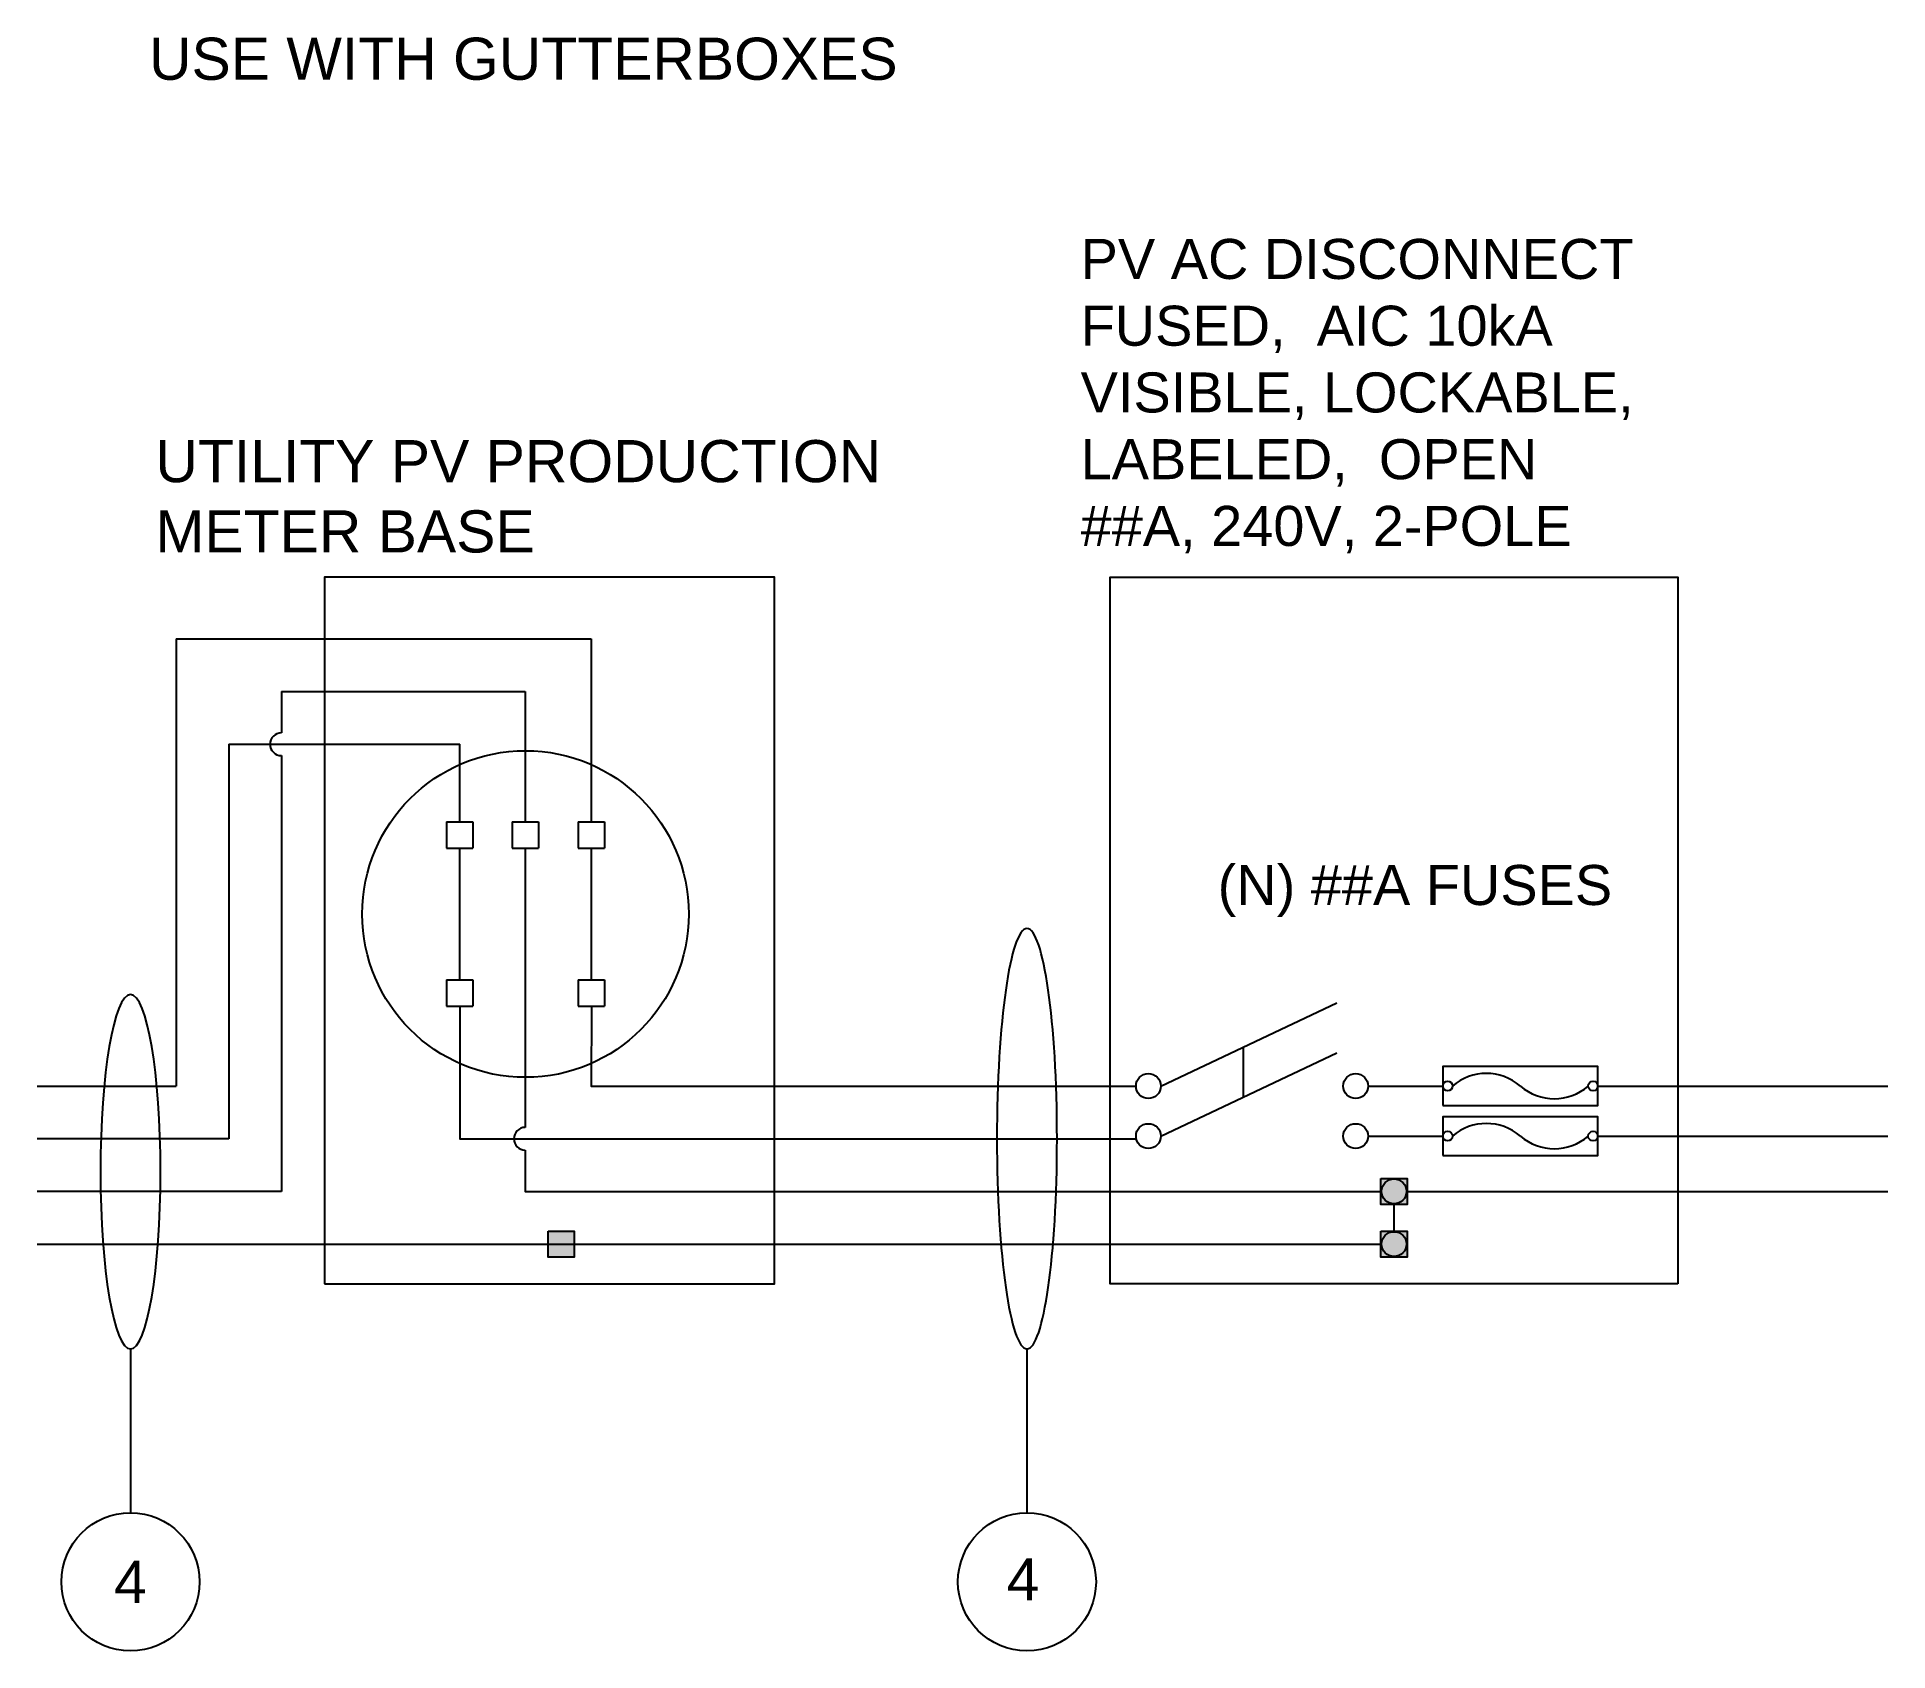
# Model space of a CAD drawing. Header units: inches. Extents: x 283.3 to 318.5, y 6.7 to 99.1.
# Drawn here: x 283.34 to 318.49, y 6.68 to 37.32 of the extents above; entities outside this region: 1.
import ezdxf

# ---------------------------------------------------------------- set-up
doc = ezdxf.new("R2010")
doc.units = ezdxf.units.IN
doc.header["$MEASUREMENT"] = 0
doc.layers.add('Ground', color=3, linetype='Continuous')
doc.layers.add('Hidden', color=1, linetype='Continuous', lineweight=25, plot=False)
doc.layers.add('wirecallout', color=4, linetype='Continuous', lineweight=25)
doc.styles.get("Standard").update_dxf_attribs({"font": 'arial.ttf'})

# ---------------------------------------------------------------- blocks, each defined once
blk = doc.blocks.new('*T21')
at = {"color": 0, "linetype": 'ByBlock', "lineweight": -2, "transparency": 16777216}
for p, q in [((0, 0), (8.467, 0)), ((0, 0), (0, -4.497)), ((4.233, 0), (4.233, -4.497)), ((8.467, 0), (8.467, -4.497)), ((0, -1.348), (8.467, -1.348)), ((0, -2.697), (8.467, -2.697)), ((0, -4.497), (8.467, -4.497))]:
    blk.add_line(p, q, dxfattribs=at)
at = {"color": 0, "transparency": 16777216, "char_height": 0.55556, "width": 3.63333}
for s, insert, attachment_point in [('{\\fCalibri|b0|i0|c0;AC DISCO', (0.3, -1.048), 7), ('{\\fCalibri|b0|i0|c0;', (8.167, -1.048), 9), ('{\\fCalibri|b0|i0|c0;PV BREAK', (0.3, -2.397), 7), ('{\\fCalibri|b0|i0|c0;', (4.533, -2.397), 7)]:
    blk.add_mtext(s, dxfattribs=dict(at, insert=insert, attachment_point=attachment_point))

msp = doc.modelspace()

# ---------------------------------------------------------------- hatches: boundary and pattern name
h = msp.add_hatch(color=256)
h.dxf.hatch_style = 1
h.paths.add_polyline_path([(309.362, 15.654), (308.866, 15.654), (308.866, 15.406), (309.362, 15.406)])
h.paths.add_polyline_path([(309.362, 15.406), (308.866, 15.406), (308.866, 15.158), (309.362, 15.158)])
h = msp.add_hatch(color=256)
h.dxf.hatch_style = 1
h.paths.add_polyline_path([(293.544, 14.654), (293.048, 14.654), (293.048, 14.406), (293.544, 14.406)])
h.paths.add_polyline_path([(293.544, 14.406), (293.048, 14.406), (293.048, 14.158), (293.544, 14.158)])
h = msp.add_hatch(color=256)
h.dxf.hatch_style = 1
h.paths.add_polyline_path([(309.362, 14.654), (308.866, 14.654), (308.866, 14.406), (309.362, 14.406)])
h.paths.add_polyline_path([(309.362, 14.406), (308.866, 14.406), (308.866, 14.158), (309.362, 14.158)])

# ---------------------------------------------------------------- linework, layer by layer
for p, q in [((285.983, 25.894), (293.869, 25.894)), ((285.983, 25.894), (285.983, 17.406)), ((293.869, 25.894), (293.869, 22.422)), ((287.983, 24.894), (287.983, 24.109)), ((287.983, 24.894), (292.615, 24.894)), ((292.615, 24.894), (292.615, 22.422)), ((286.983, 23.894), (286.983, 16.406)), ((286.983, 23.894), (291.369, 23.894)), ((287.983, 23.679), (287.983, 15.406)), ((291.369, 22.422), (291.369, 23.894)), ((291.119, 22.422), (291.119, 21.922)), ((291.119, 22.422), (291.619, 22.422)), ((291.619, 22.422), (291.619, 21.922)), ((292.366, 22.422), (292.366, 21.922)), ((292.366, 22.422), (292.866, 22.422)), ((292.866, 22.422), (292.866, 21.922)), ((293.619, 22.422), (293.619, 21.922)), ((293.619, 22.422), (294.119, 22.422)), ((294.119, 22.422), (294.119, 21.922)), ((291.119, 21.922), (291.619, 21.922)), ((291.369, 19.422), (291.369, 21.922)), ((292.366, 21.922), (292.866, 21.922)), ((292.615, 21.922), (292.615, 18.628)), ((293.619, 21.922), (294.119, 21.922)), ((293.869, 21.922), (293.869, 21.41)), ((293.869, 21.922), (293.869, 19.422)), ((291.119, 19.422), (291.119, 18.922)), ((291.119, 19.422), (291.619, 19.422)), ((291.619, 19.422), (291.619, 18.922)), ((293.619, 19.422), (293.619, 18.922)), ((293.619, 19.422), (294.119, 19.422)), ((294.119, 19.422), (294.119, 18.922)), ((304.686, 17.406), (308.03, 18.988)), ((291.119, 18.922), (291.619, 18.922)), ((293.619, 18.922), (294.119, 18.922)), ((292.615, 18.628), (292.615, 16.621)), ((304.686, 16.456), (308.03, 18.038)), ((306.251, 18.146), (306.251, 17.196)), ((283.342, 17.406), (285.983, 17.406)), ((308.621, 17.406), (310.04, 17.406)), ((312.987, 17.406), (318.495, 17.406)), ((286.983, 16.406), (283.342, 16.406)), ((308.621, 16.456), (310.04, 16.456)), ((312.987, 16.456), (318.495, 16.456)), ((287.983, 15.406), (283.342, 15.406)), ((309.114, 14.642), (309.114, 15.17)), ((285.117, 12.416), (285.117, 9.305)), ((302.143, 12.416), (302.143, 9.305))]:
    msp.add_line(p, q)
for points in [[(288.802, 13.653), (297.346, 13.653), (297.346, 27.069), (288.802, 27.069)], [(314.507, 13.653), (303.721, 13.653), (303.721, 27.069), (314.507, 27.069)], [(310.04, 17.037), (312.987, 17.037), (312.987, 17.775), (310.04, 17.775)], [(310.04, 16.087), (312.987, 16.087), (312.987, 16.825), (310.04, 16.825)], [(308.866, 15.654), (309.362, 15.654), (309.362, 15.158), (308.866, 15.158)], [(293.048, 14.654), (293.544, 14.654), (293.544, 14.158), (293.048, 14.158)], [(308.866, 14.654), (309.362, 14.654), (309.362, 14.158), (308.866, 14.158)]]:
    msp.add_lwpolyline(points, close=True)
for points in [[(291.369, 18.922), (291.369, 16.406), (304.22, 16.406)], [(293.875, 18.922), (293.866, 17.406), (304.214, 17.406)], [(292.615, 16.191), (292.615, 15.406), (308.878, 15.406)], [(309.349, 15.406), (318.495, 15.406)]]:
    msp.add_lwpolyline(points)
for centre, radius in [((292.619, 20.672), 3.1), ((304.45, 17.406), 0.236), ((308.385, 17.406), 0.236), ((310.132, 17.406), 0.0922), ((312.895, 17.406), 0.0922), ((304.45, 16.456), 0.236), ((308.385, 16.456), 0.236), ((310.132, 16.456), 0.0922), ((312.895, 16.456), 0.0922), ((309.114, 15.406), 0.236), ((309.114, 14.406), 0.236), ((285.117, 7.994), 1.311), ((302.143, 7.994), 1.311)]:
    msp.add_circle(centre, radius)
for centre, radius, start, end in [((287.983, 23.894), 0.215, 90, 270), ((310.869, 16.661), 0.985, 49.1308, 130.8692), ((312.158, 18.151), 0.985, 229.1308, 310.8692), ((292.615, 16.406), 0.215, 90, 270), ((310.869, 15.711), 0.985, 49.1308, 130.8692), ((312.158, 17.201), 0.985, 229.1308, 310.8692)]:
    msp.add_arc(centre, radius, start, end)
at = {"layer": 'Ground'}
msp.add_lwpolyline([(283.342, 14.406), (308.878, 14.406)], dxfattribs=at)
at = {"layer": 'wirecallout', "color": 7, "extrusion": (0, 0, -1)}
for centre, major_axis, ratio in [((302.143, 16.406), (0, 3.99), 0.14309), ((285.117, 15.78), (0, 3.364), 0.169711)]:
    msp.add_ellipse(centre, major_axis=major_axis, ratio=ratio, dxfattribs=at)

# ---------------------------------------------------------------- block references
msp.add_blockref('*T21', (293.188, 99.125))

# ---------------------------------------------------------------- texts
msp.add_text('(N) ##A FUSES', height=0.76).set_placement((305.765, 20.843))
for s, width, gutter_width, heights, insert, char_height, attachment_point in [('PV AC DISCONNECT\\PFUSED,  AIC 10kA\\PVISIBLE, LOCKABLE, LABELED,  OPEN\\P##A, 240V, 2-POLE', 12.26664, 0.95, [6.355], (303.162, 27.518), 0.76, 7), ('\\A1;\\pxql;UTILITY PV PRODUCTION\\PMETER BASE', 14.51791, 1, [5.98], (285.591, 27.524), 0.8, 7), ('4', 15.64005, 1, [0], (302.38, 8.443), 0.8, 3), ('4', 15.64005, 1, [0], (285.117, 7.994), 0.8, 5)]:
    msp.add_mtext_dynamic_manual_height_columns(s, width=width, gutter_width=gutter_width, heights=heights, dxfattribs=dict(insert=insert, char_height=char_height, attachment_point=attachment_point))
at = {"layer": 'Hidden', "insert": (285.469, 37.308), "char_height": 0.8, "attachment_point": 1}
msp.add_mtext_dynamic_manual_height_columns('{\\C1;USE WITH GUTTERBOXES}', width=15.8617, gutter_width=1, heights=[8.066], dxfattribs=at)

doc.saveas('drawing.dxf')
